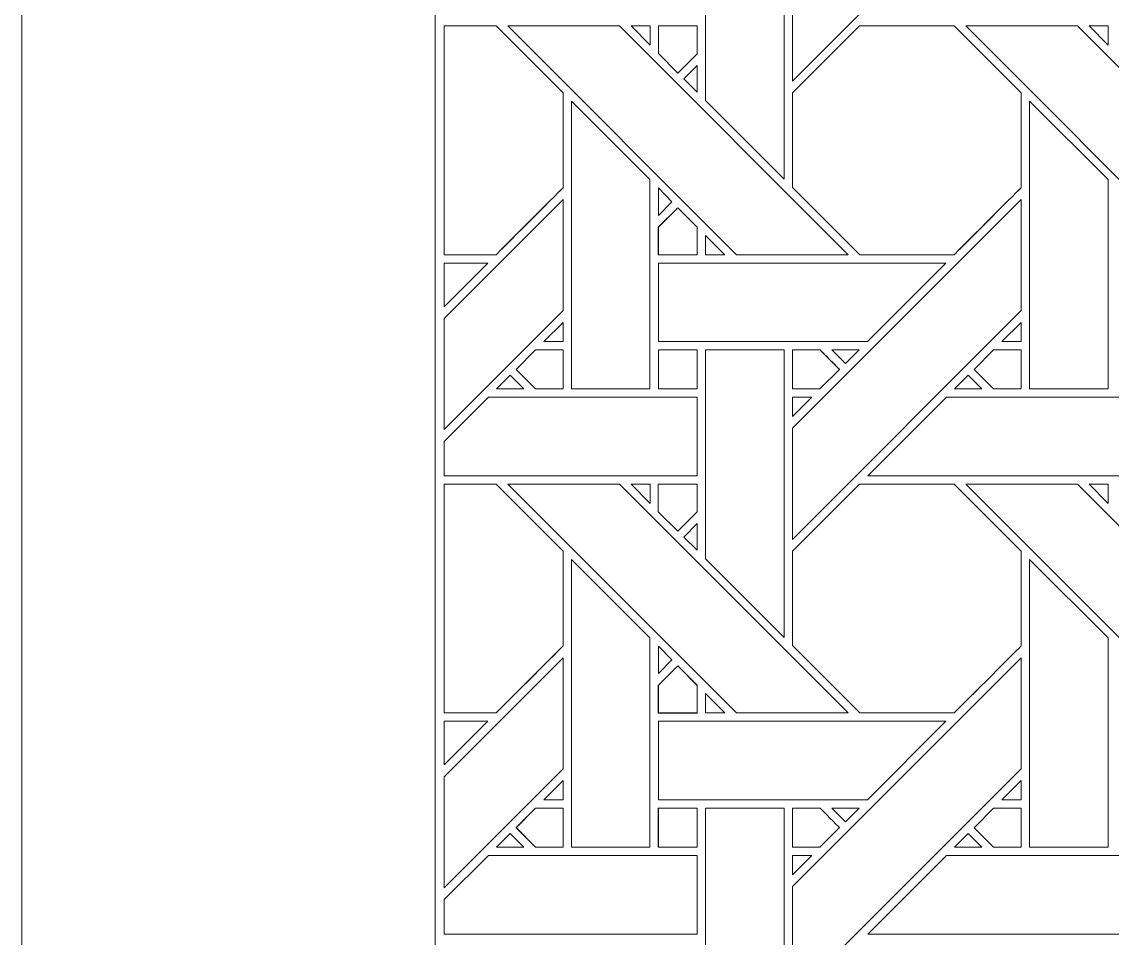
# Model space of a CAD drawing. Header units: inches. Extents: x 4.4 to 20.4, y 1.1 to 17.1.
# Drawn here: x 4.383 to 6.642, y 5.071 to 6.968 of the extents above; entities that cross this region are included whole.
import ezdxf

# ---------------------------------------------------------------- set-up
doc = ezdxf.new("R2010")
doc.units = ezdxf.units.IN
doc.header["$MEASUREMENT"] = 0
doc.layers.add('Design', color=7, linetype='Continuous', lineweight=0)

msp = doc.modelspace()

# ---------------------------------------------------------------- linework, layer by layer
at = {"layer": 'Design'}
for points, knots in [([(4.3829, 17.0948), (4.3829, 17.0948), (4.3829, 1.0948), (4.3829, 1.0948), (4.3829, 1.0948), (20.3829, 1.0948), (20.3829, 1.0948), (20.3829, 1.0948), (20.3829, 17.0948), (20.3829, 17.0948), (20.3829, 17.0948), (4.3829, 17.0948), (4.3829, 17.0948)], [0, 0, 0, 0, 1, 1, 1, 2, 2, 2, 3, 3, 3, 4, 4, 4, 4]), ([(19.3728, 16.2388), (19.3728, 16.2388), (5.2388, 16.2388), (5.2388, 16.2388), (5.2388, 16.2388), (5.2388, 1.9507), (5.2388, 1.9507), (5.2388, 1.9507), (19.5269, 1.9507), (19.5269, 1.9507), (19.5269, 1.9507), (19.5269, 16.2388), (19.5269, 16.2388), (19.5269, 16.2388), (19.3728, 16.2388), (19.3728, 16.2388)], [0, 0, 0, 0, 1, 1, 1, 2, 2, 2, 3, 3, 3, 4, 4, 4, 5, 5, 5, 5]), ([(5.9793, 7.0756), (5.9793, 7.0756), (6.453, 7.5492), (6.453, 7.5492), (6.453, 7.5492), (6.453, 7.3192), (6.453, 7.3192), (6.453, 7.3192), (5.9793, 6.8455), (5.9793, 6.8455), (5.9793, 6.8455), (5.9793, 7.0756), (5.9793, 7.0756)], [0, 0, 0, 0, 1, 1, 1, 2, 2, 2, 3, 3, 3, 4, 4, 4, 4]), ([(5.9622, 7.2377), (5.9622, 7.2377), (5.9622, 6.6426), (5.9622, 6.6426), (5.9622, 6.6426), (5.7992, 6.8055), (5.7992, 6.8055), (5.7992, 6.8055), (5.7992, 7.2377), (5.7992, 7.2377), (5.7992, 7.2377), (5.9622, 7.2377), (5.9622, 7.2377)], [0, 0, 0, 0, 1, 1, 1, 2, 2, 2, 3, 3, 3, 4, 4, 4, 4]), ([(5.3655, 6.4862), (5.3655, 6.4862), (5.2579, 6.4862), (5.2579, 6.4862), (5.2579, 6.4862), (5.2579, 6.9598), (5.2579, 6.9598), (5.2579, 6.9598), (5.3654, 6.9598), (5.3654, 6.9598), (5.3654, 6.9598), (5.5042, 6.8211), (5.5042, 6.8211), (5.5042, 6.8211), (5.5042, 6.6249), (5.5042, 6.6249), (5.4864, 6.607), (5.3744, 6.4952), (5.3655, 6.4862)], [0, 0, 0, 0, 1, 1, 1, 2, 2, 2, 3, 3, 3, 4, 4, 4, 5, 5, 5, 6, 6, 6, 6]), ([(5.3654, 6.9598), (5.3654, 6.9598), (5.5042, 6.8211), (5.5042, 6.8211), (5.5042, 6.8211), (5.5042, 6.6249), (5.5042, 6.6249), (5.486, 6.6066), (5.3741, 6.4949), (5.3655, 6.4862), (5.3655, 6.4862), (5.2579, 6.4862), (5.2579, 6.4862), (5.2579, 6.4862), (5.2579, 6.9598), (5.2579, 6.9598), (5.2579, 6.9598), (5.3654, 6.9598), (5.3654, 6.9598)], [0, 0, 0, 0, 1, 1, 1, 2, 2, 2, 3, 3, 3, 4, 4, 4, 5, 5, 5, 6, 6, 6, 6]), ([(5.6207, 6.9599), (5.6207, 6.9599), (6.0943, 6.4862), (6.0943, 6.4862), (6.0943, 6.4862), (5.8633, 6.4862), (5.8633, 6.4862), (5.8633, 6.4862), (5.3897, 6.9599), (5.3897, 6.9599), (5.3897, 6.9599), (5.6207, 6.9599), (5.6207, 6.9599)], [0, 0, 0, 0, 1, 1, 1, 2, 2, 2, 3, 3, 3, 4, 4, 4, 4]), ([(5.6842, 6.9599), (5.6842, 6.9599), (5.6842, 6.9201), (5.6842, 6.9201), (5.6842, 6.9201), (5.6448, 6.9599), (5.6448, 6.9599), (5.6448, 6.9599), (5.6842, 6.9599), (5.6842, 6.9599)], [0, 0, 0, 0, 1, 1, 1, 2, 2, 2, 3, 3, 3, 3]), ([(5.7816, 6.9599), (5.7816, 6.9599), (5.7816, 6.9023), (5.7816, 6.9023), (5.7816, 6.9023), (5.7416, 6.8623), (5.7416, 6.8623), (5.7416, 6.8623), (5.7014, 6.9027), (5.7014, 6.9027), (5.7014, 6.9027), (5.7014, 6.9599), (5.7014, 6.9599), (5.7014, 6.9599), (5.7816, 6.9599), (5.7816, 6.9599)], [0, 0, 0, 0, 1, 1, 1, 2, 2, 2, 3, 3, 3, 4, 4, 4, 5, 5, 5, 5]), ([(5.7418, 6.8623), (5.7418, 6.8623), (5.7014, 6.9027), (5.7014, 6.9027), (5.7014, 6.9027), (5.7014, 6.9599), (5.7014, 6.9599), (5.7014, 6.9599), (5.7816, 6.9599), (5.7816, 6.9599), (5.7816, 6.9599), (5.7816, 6.9023), (5.7816, 6.9023), (5.7816, 6.9023), (5.7418, 6.8623), (5.7418, 6.8623)], [0, 0, 0, 0, 1, 1, 1, 2, 2, 2, 3, 3, 3, 4, 4, 4, 5, 5, 5, 5]), ([(6.3142, 6.4862), (6.3142, 6.4862), (6.1185, 6.4862), (6.1185, 6.4862), (6.1185, 6.4862), (5.9792, 6.6255), (5.9792, 6.6255), (5.9792, 6.6255), (5.9792, 6.8211), (5.9792, 6.8211), (5.9792, 6.8211), (6.1179, 6.9598), (6.1179, 6.9598), (6.1179, 6.9598), (6.3142, 6.9598), (6.3142, 6.9598), (6.3142, 6.9598), (6.4529, 6.8211), (6.4529, 6.8211), (6.4529, 6.8211), (6.4529, 6.6249), (6.4529, 6.6249), (6.4351, 6.607), (6.3232, 6.4952), (6.3142, 6.4862)], [0, 0, 0, 0, 1, 1, 1, 2, 2, 2, 3, 3, 3, 4, 4, 4, 5, 5, 5, 6, 6, 6, 7, 7, 7, 8, 8, 8, 8]), ([(5.9792, 6.8211), (5.9792, 6.8211), (6.1179, 6.9598), (6.1179, 6.9598), (6.1179, 6.9598), (6.3142, 6.9598), (6.3142, 6.9598), (6.3142, 6.9598), (6.4529, 6.8211), (6.4529, 6.8211), (6.4529, 6.8211), (6.4529, 6.6249), (6.4529, 6.6249), (6.4349, 6.6067), (6.323, 6.495), (6.3142, 6.4862), (6.3142, 6.4862), (6.1185, 6.4862), (6.1185, 6.4862), (6.1185, 6.4862), (5.9792, 6.6255), (5.9792, 6.6255), (5.9792, 6.6255), (5.9792, 6.8211), (5.9792, 6.8211)], [0, 0, 0, 0, 1, 1, 1, 2, 2, 2, 3, 3, 3, 4, 4, 4, 5, 5, 5, 6, 6, 6, 7, 7, 7, 8, 8, 8, 8]), ([(6.5694, 6.9599), (6.5694, 6.9599), (7.043, 6.4862), (7.043, 6.4862), (7.043, 6.4862), (6.812, 6.4862), (6.812, 6.4862), (6.812, 6.4862), (6.3385, 6.9599), (6.3385, 6.9599), (6.3385, 6.9599), (6.5694, 6.9599), (6.5694, 6.9599)], [0, 0, 0, 0, 1, 1, 1, 2, 2, 2, 3, 3, 3, 4, 4, 4, 4]), ([(6.633, 6.9599), (6.633, 6.9599), (6.633, 6.92), (6.633, 6.92), (6.633, 6.92), (6.5935, 6.9599), (6.5935, 6.9599), (6.5935, 6.9599), (6.633, 6.9599), (6.633, 6.9599)], [0, 0, 0, 0, 1, 1, 1, 2, 2, 2, 3, 3, 3, 3]), ([(5.7817, 6.878), (5.7817, 6.878), (5.7817, 6.8229), (5.7817, 6.8229), (5.7817, 6.8229), (5.7539, 6.8503), (5.7539, 6.8503), (5.7539, 6.8503), (5.7817, 6.878), (5.7817, 6.878)], [0, 0, 0, 0, 1, 1, 1, 2, 2, 2, 3, 3, 3, 3]), ([(5.6841, 6.6419), (5.6841, 6.6419), (5.6841, 6.2082), (5.6841, 6.2082), (5.6841, 6.2082), (5.5214, 6.2082), (5.5214, 6.2082), (5.5214, 6.2082), (5.5214, 6.8041), (5.5214, 6.8041), (5.5214, 6.8041), (5.6841, 6.6419), (5.6841, 6.6419)], [0, 0, 0, 0, 1, 1, 1, 2, 2, 2, 3, 3, 3, 4, 4, 4, 4]), ([(6.6329, 6.6419), (6.6329, 6.6419), (6.6329, 6.2082), (6.6329, 6.2082), (6.6329, 6.2082), (6.4701, 6.2082), (6.4701, 6.2082), (6.4701, 6.2082), (6.4701, 6.8041), (6.4701, 6.8041), (6.4701, 6.8041), (6.6329, 6.6419), (6.6329, 6.6419)], [0, 0, 0, 0, 1, 1, 1, 2, 2, 2, 3, 3, 3, 4, 4, 4, 4]), ([(5.7015, 6.5677), (5.7015, 6.5677), (5.7015, 6.6244), (5.7015, 6.6244), (5.7015, 6.6244), (5.7296, 6.5958), (5.7296, 6.5958), (5.7296, 6.5958), (5.7015, 6.5677), (5.7015, 6.5677)], [0, 0, 0, 0, 1, 1, 1, 2, 2, 2, 3, 3, 3, 3]), ([(5.5042, 6.6005), (5.5042, 6.6005), (5.5042, 6.3705), (5.5042, 6.3705), (5.5042, 6.3705), (5.2579, 6.1241), (5.2579, 6.1241), (5.2579, 6.1241), (5.2579, 6.354), (5.2579, 6.354), (5.2579, 6.354), (5.5042, 6.6005), (5.5042, 6.6005)], [0, 0, 0, 0, 1, 1, 1, 2, 2, 2, 3, 3, 3, 4, 4, 4, 4]), ([(5.9793, 6.1269), (5.9793, 6.1269), (6.453, 6.6005), (6.453, 6.6005), (6.453, 6.6005), (6.453, 6.3705), (6.453, 6.3705), (6.453, 6.3705), (5.9793, 5.8968), (5.9793, 5.8968), (5.9793, 5.8968), (5.9793, 6.1269), (5.9793, 6.1269)], [0, 0, 0, 0, 1, 1, 1, 2, 2, 2, 3, 3, 3, 4, 4, 4, 4]), ([(5.7013, 6.486), (5.7013, 6.486), (5.7013, 6.5433), (5.7013, 6.5433), (5.7013, 6.5433), (5.7416, 6.5836), (5.7416, 6.5836), (5.7416, 6.5836), (5.782, 6.5433), (5.782, 6.5433), (5.782, 6.5433), (5.782, 6.486), (5.782, 6.486), (5.782, 6.486), (5.7013, 6.486), (5.7013, 6.486)], [0, 0, 0, 0, 1, 1, 1, 2, 2, 2, 3, 3, 3, 4, 4, 4, 5, 5, 5, 5]), ([(5.7418, 6.5836), (5.7418, 6.5836), (5.7821, 6.5433), (5.7821, 6.5433), (5.7821, 6.5433), (5.7821, 6.486), (5.7821, 6.486), (5.7821, 6.486), (5.7015, 6.486), (5.7015, 6.486), (5.7015, 6.486), (5.7015, 6.5433), (5.7015, 6.5433), (5.7015, 6.5433), (5.7418, 6.5836), (5.7418, 6.5836)], [0, 0, 0, 0, 1, 1, 1, 2, 2, 2, 3, 3, 3, 4, 4, 4, 5, 5, 5, 5]), ([(5.7994, 6.4862), (5.7994, 6.4862), (5.7994, 6.526), (5.7994, 6.526), (5.7994, 6.526), (5.8391, 6.4862), (5.8391, 6.4862), (5.8391, 6.4862), (5.7994, 6.4862), (5.7994, 6.4862)], [0, 0, 0, 0, 1, 1, 1, 2, 2, 2, 3, 3, 3, 3]), ([(5.3484, 6.469), (5.3484, 6.469), (5.2579, 6.3784), (5.2579, 6.3784), (5.2579, 6.3784), (5.2579, 6.469), (5.2579, 6.469), (5.2579, 6.469), (5.3484, 6.469), (5.3484, 6.469)], [0, 0, 0, 0, 1, 1, 1, 2, 2, 2, 3, 3, 3, 3]), ([(5.7015, 6.3063), (5.7015, 6.3063), (5.7015, 6.469), (5.7015, 6.469), (5.7015, 6.469), (6.2972, 6.469), (6.2972, 6.469), (6.2972, 6.469), (6.1344, 6.3063), (6.1344, 6.3063), (6.1344, 6.3063), (5.7015, 6.3063), (5.7015, 6.3063)], [0, 0, 0, 0, 1, 1, 1, 2, 2, 2, 3, 3, 3, 4, 4, 4, 4]), ([(5.4645, 6.3063), (5.4645, 6.3063), (5.5042, 6.3461), (5.5042, 6.3461), (5.5042, 6.3461), (5.5042, 6.3063), (5.5042, 6.3063), (5.5042, 6.3063), (5.4645, 6.3063), (5.4645, 6.3063)], [0, 0, 0, 0, 1, 1, 1, 2, 2, 2, 3, 3, 3, 3]), ([(6.4132, 6.3063), (6.4132, 6.3063), (6.453, 6.3461), (6.453, 6.3461), (6.453, 6.3461), (6.453, 6.3063), (6.453, 6.3063), (6.453, 6.3063), (6.4132, 6.3063), (6.4132, 6.3063)], [0, 0, 0, 0, 1, 1, 1, 2, 2, 2, 3, 3, 3, 3]), ([(5.447, 6.2082), (5.447, 6.2082), (5.4066, 6.2486), (5.4066, 6.2486), (5.4066, 6.2486), (5.4471, 6.289), (5.4471, 6.289), (5.4471, 6.289), (5.5041, 6.289), (5.5041, 6.289), (5.5041, 6.289), (5.5041, 6.2082), (5.5041, 6.2082), (5.5041, 6.2082), (5.447, 6.2082), (5.447, 6.2082)], [0, 0, 0, 0, 1, 1, 1, 2, 2, 2, 3, 3, 3, 4, 4, 4, 5, 5, 5, 5]), ([(5.5042, 6.289), (5.5042, 6.289), (5.5042, 6.2082), (5.5042, 6.2082), (5.5042, 6.2082), (5.4471, 6.2082), (5.4471, 6.2082), (5.4471, 6.2082), (5.4068, 6.2486), (5.4068, 6.2486), (5.4068, 6.2486), (5.4472, 6.289), (5.4472, 6.289), (5.4472, 6.289), (5.5042, 6.289), (5.5042, 6.289)], [0, 0, 0, 0, 1, 1, 1, 2, 2, 2, 3, 3, 3, 4, 4, 4, 5, 5, 5, 5]), ([(5.7014, 6.2082), (5.7014, 6.2082), (5.7014, 6.289), (5.7014, 6.289), (5.7014, 6.289), (5.7816, 6.289), (5.7816, 6.289), (5.7816, 6.289), (5.7816, 6.2082), (5.7816, 6.2082), (5.7816, 6.2082), (5.7014, 6.2082), (5.7014, 6.2082)], [0, 0, 0, 0, 1, 1, 1, 2, 2, 2, 3, 3, 3, 4, 4, 4, 4]), ([(5.7816, 6.289), (5.7816, 6.289), (5.7816, 6.2082), (5.7816, 6.2082), (5.7816, 6.2082), (5.7014, 6.2082), (5.7014, 6.2082), (5.7014, 6.2082), (5.7014, 6.289), (5.7014, 6.289), (5.7014, 6.289), (5.7816, 6.289), (5.7816, 6.289)], [0, 0, 0, 0, 1, 1, 1, 2, 2, 2, 3, 3, 3, 4, 4, 4, 4]), ([(5.9622, 6.289), (5.9622, 6.289), (5.9622, 5.6939), (5.9622, 5.6939), (5.9622, 5.6939), (5.7992, 5.8568), (5.7992, 5.8568), (5.7992, 5.8568), (5.7992, 6.289), (5.7992, 6.289), (5.7992, 6.289), (5.9622, 6.289), (5.9622, 6.289)], [0, 0, 0, 0, 1, 1, 1, 2, 2, 2, 3, 3, 3, 4, 4, 4, 4]), ([(5.9792, 6.2082), (5.9792, 6.2082), (5.9792, 6.289), (5.9792, 6.289), (5.9792, 6.289), (6.0363, 6.289), (6.0363, 6.289), (6.0414, 6.2839), (6.0722, 6.2531), (6.0766, 6.2486), (6.0766, 6.2486), (6.0362, 6.2082), (6.0362, 6.2082), (6.0362, 6.2082), (5.9792, 6.2082), (5.9792, 6.2082)], [0, 0, 0, 0, 1, 1, 1, 2, 2, 2, 3, 3, 3, 4, 4, 4, 5, 5, 5, 5]), ([(6.0608, 6.2645), (6.0668, 6.2586), (6.0725, 6.2528), (6.0766, 6.2486), (6.0766, 6.2486), (6.0362, 6.2082), (6.0362, 6.2082), (6.0362, 6.2082), (5.9792, 6.2082), (5.9792, 6.2082), (5.9792, 6.2082), (5.9792, 6.289), (5.9792, 6.289), (5.9792, 6.289), (6.0363, 6.289), (6.0363, 6.289), (6.0417, 6.2837), (6.0516, 6.2738), (6.0608, 6.2645)], [0, 0, 0, 0, 1, 1, 1, 2, 2, 2, 3, 3, 3, 4, 4, 4, 5, 5, 5, 6, 6, 6, 6]), ([(6.0607, 6.289), (6.0607, 6.289), (6.1172, 6.289), (6.1172, 6.289), (6.1172, 6.289), (6.0889, 6.2608), (6.0889, 6.2608), (6.0889, 6.2608), (6.0607, 6.289), (6.0607, 6.289)], [0, 0, 0, 0, 1, 1, 1, 2, 2, 2, 3, 3, 3, 3]), ([(6.3958, 6.2082), (6.3958, 6.2082), (6.3554, 6.2486), (6.3554, 6.2486), (6.3554, 6.2486), (6.3959, 6.289), (6.3959, 6.289), (6.3959, 6.289), (6.4529, 6.289), (6.4529, 6.289), (6.4529, 6.289), (6.4529, 6.2082), (6.4529, 6.2082), (6.4529, 6.2082), (6.3958, 6.2082), (6.3958, 6.2082)], [0, 0, 0, 0, 1, 1, 1, 2, 2, 2, 3, 3, 3, 4, 4, 4, 5, 5, 5, 5]), ([(6.3554, 6.2486), (6.3554, 6.2486), (6.3959, 6.289), (6.3959, 6.289), (6.3959, 6.289), (6.4529, 6.289), (6.4529, 6.289), (6.4529, 6.289), (6.4529, 6.2082), (6.4529, 6.2082), (6.4529, 6.2082), (6.3958, 6.2082), (6.3958, 6.2082), (6.3958, 6.2082), (6.3554, 6.2486), (6.3554, 6.2486)], [0, 0, 0, 0, 1, 1, 1, 2, 2, 2, 3, 3, 3, 4, 4, 4, 5, 5, 5, 5]), ([(5.4229, 6.2082), (5.4229, 6.2082), (5.3664, 6.2082), (5.3664, 6.2082), (5.3664, 6.2082), (5.3947, 6.2365), (5.3947, 6.2365), (5.3947, 6.2365), (5.4229, 6.2082), (5.4229, 6.2082)], [0, 0, 0, 0, 1, 1, 1, 2, 2, 2, 3, 3, 3, 3]), ([(6.3716, 6.2082), (6.3716, 6.2082), (6.3151, 6.2082), (6.3151, 6.2082), (6.3151, 6.2082), (6.3434, 6.2365), (6.3434, 6.2365), (6.3434, 6.2365), (6.3716, 6.2082), (6.3716, 6.2082)], [0, 0, 0, 0, 1, 1, 1, 2, 2, 2, 3, 3, 3, 3]), ([(5.2579, 6.0997), (5.2579, 6.0997), (5.3493, 6.1911), (5.3493, 6.1911), (5.3493, 6.1911), (5.7817, 6.1911), (5.7817, 6.1911), (5.7817, 6.1911), (5.7817, 6.0283), (5.7817, 6.0283), (5.7817, 6.0283), (5.2579, 6.0283), (5.2579, 6.0283), (5.2579, 6.0283), (5.2579, 6.0997), (5.2579, 6.0997)], [0, 0, 0, 0, 1, 1, 1, 2, 2, 2, 3, 3, 3, 4, 4, 4, 5, 5, 5, 5]), ([(6.0191, 6.1911), (6.0191, 6.1911), (5.9793, 6.1513), (5.9793, 6.1513), (5.9793, 6.1513), (5.9793, 6.1911), (5.9793, 6.1911), (5.9793, 6.1911), (6.0191, 6.1911), (6.0191, 6.1911)], [0, 0, 0, 0, 1, 1, 1, 2, 2, 2, 3, 3, 3, 3]), ([(6.298, 6.1911), (6.298, 6.1911), (6.7304, 6.1911), (6.7304, 6.1911), (6.7304, 6.1911), (6.7304, 6.0283), (6.7304, 6.0283), (6.7304, 6.0283), (6.1351, 6.0283), (6.1351, 6.0283), (6.1351, 6.0283), (6.298, 6.1911), (6.298, 6.1911)], [0, 0, 0, 0, 1, 1, 1, 2, 2, 2, 3, 3, 3, 4, 4, 4, 4]), ([(5.2579, 5.5375), (5.2579, 5.5375), (5.2579, 6.0111), (5.2579, 6.0111), (5.2579, 6.0111), (5.3654, 6.0111), (5.3654, 6.0111), (5.3654, 6.0111), (5.5041, 5.8724), (5.5041, 5.8724), (5.5041, 5.8724), (5.5041, 5.6762), (5.5041, 5.6762), (5.4863, 5.6582), (5.3745, 5.5465), (5.3655, 5.5375), (5.3655, 5.5375), (5.2579, 5.5375), (5.2579, 5.5375)], [0, 0, 0, 0, 1, 1, 1, 2, 2, 2, 3, 3, 3, 4, 4, 4, 5, 5, 5, 6, 6, 6, 6]), ([(5.3654, 6.0111), (5.3654, 6.0111), (5.5042, 5.8724), (5.5042, 5.8724), (5.5042, 5.8724), (5.5042, 5.6762), (5.5042, 5.6762), (5.486, 5.6578), (5.3742, 5.5462), (5.3655, 5.5375), (5.3655, 5.5375), (5.2579, 5.5375), (5.2579, 5.5375), (5.2579, 5.5375), (5.2579, 6.0111), (5.2579, 6.0111), (5.2579, 6.0111), (5.3654, 6.0111), (5.3654, 6.0111)], [0, 0, 0, 0, 1, 1, 1, 2, 2, 2, 3, 3, 3, 4, 4, 4, 5, 5, 5, 6, 6, 6, 6]), ([(5.6207, 6.0112), (5.6207, 6.0112), (6.0943, 5.5375), (6.0943, 5.5375), (6.0943, 5.5375), (5.8633, 5.5375), (5.8633, 5.5375), (5.8633, 5.5375), (5.3897, 6.0112), (5.3897, 6.0112), (5.3897, 6.0112), (5.6207, 6.0112), (5.6207, 6.0112)], [0, 0, 0, 0, 1, 1, 1, 2, 2, 2, 3, 3, 3, 4, 4, 4, 4]), ([(5.6842, 6.0111), (5.6842, 6.0111), (5.6842, 5.9713), (5.6842, 5.9713), (5.6842, 5.9713), (5.6448, 6.0111), (5.6448, 6.0111), (5.6448, 6.0111), (5.6842, 6.0111), (5.6842, 6.0111)], [0, 0, 0, 0, 1, 1, 1, 2, 2, 2, 3, 3, 3, 3]), ([(5.7816, 6.0111), (5.7816, 6.0111), (5.7816, 5.9535), (5.7816, 5.9535), (5.7816, 5.9535), (5.7416, 5.9136), (5.7416, 5.9136), (5.7416, 5.9136), (5.7013, 5.9539), (5.7013, 5.9539), (5.7013, 5.9539), (5.7013, 6.0111), (5.7013, 6.0111), (5.7013, 6.0111), (5.7816, 6.0111), (5.7816, 6.0111)], [0, 0, 0, 0, 1, 1, 1, 2, 2, 2, 3, 3, 3, 4, 4, 4, 5, 5, 5, 5]), ([(5.7418, 5.9136), (5.7418, 5.9136), (5.7013, 5.9539), (5.7013, 5.9539), (5.7013, 5.9539), (5.7013, 6.0111), (5.7013, 6.0111), (5.7013, 6.0111), (5.7816, 6.0111), (5.7816, 6.0111), (5.7816, 6.0111), (5.7816, 5.9535), (5.7816, 5.9535), (5.7816, 5.9535), (5.7418, 5.9136), (5.7418, 5.9136)], [0, 0, 0, 0, 1, 1, 1, 2, 2, 2, 3, 3, 3, 4, 4, 4, 5, 5, 5, 5]), ([(5.9792, 5.6767), (5.9792, 5.6767), (5.9792, 5.8724), (5.9792, 5.8724), (5.9792, 5.8724), (6.1179, 6.0111), (6.1179, 6.0111), (6.1179, 6.0111), (6.3142, 6.0111), (6.3142, 6.0111), (6.3142, 6.0111), (6.4529, 5.8724), (6.4529, 5.8724), (6.4529, 5.8724), (6.4529, 5.6762), (6.4529, 5.6762), (6.4351, 5.6582), (6.3232, 5.5465), (6.3142, 5.5375), (6.3142, 5.5375), (6.1185, 5.5375), (6.1185, 5.5375), (6.1185, 5.5375), (5.9792, 5.6767), (5.9792, 5.6767)], [0, 0, 0, 0, 1, 1, 1, 2, 2, 2, 3, 3, 3, 4, 4, 4, 5, 5, 5, 6, 6, 6, 7, 7, 7, 8, 8, 8, 8]), ([(5.9792, 5.8724), (5.9792, 5.8724), (6.1179, 6.0111), (6.1179, 6.0111), (6.1179, 6.0111), (6.3142, 6.0111), (6.3142, 6.0111), (6.3142, 6.0111), (6.4529, 5.8724), (6.4529, 5.8724), (6.4529, 5.8724), (6.4529, 5.6762), (6.4529, 5.6762), (6.435, 5.6582), (6.3231, 5.5464), (6.3142, 5.5375), (6.3142, 5.5375), (6.1185, 5.5375), (6.1185, 5.5375), (6.1185, 5.5375), (5.9792, 5.6767), (5.9792, 5.6767), (5.9792, 5.6767), (5.9792, 5.8724), (5.9792, 5.8724)], [0, 0, 0, 0, 1, 1, 1, 2, 2, 2, 3, 3, 3, 4, 4, 4, 5, 5, 5, 6, 6, 6, 7, 7, 7, 8, 8, 8, 8]), ([(6.5694, 6.0112), (6.5694, 6.0112), (7.043, 5.5375), (7.043, 5.5375), (7.043, 5.5375), (6.812, 5.5375), (6.812, 5.5375), (6.812, 5.5375), (6.3385, 6.0112), (6.3385, 6.0112), (6.3385, 6.0112), (6.5694, 6.0112), (6.5694, 6.0112)], [0, 0, 0, 0, 1, 1, 1, 2, 2, 2, 3, 3, 3, 4, 4, 4, 4]), ([(6.633, 6.0111), (6.633, 6.0111), (6.633, 5.9713), (6.633, 5.9713), (6.633, 5.9713), (6.5935, 6.0111), (6.5935, 6.0111), (6.5935, 6.0111), (6.633, 6.0111), (6.633, 6.0111)], [0, 0, 0, 0, 1, 1, 1, 2, 2, 2, 3, 3, 3, 3]), ([(5.7817, 5.9293), (5.7817, 5.9293), (5.7817, 5.8741), (5.7817, 5.8741), (5.7817, 5.8741), (5.7539, 5.9015), (5.7539, 5.9015), (5.7539, 5.9015), (5.7817, 5.9293), (5.7817, 5.9293)], [0, 0, 0, 0, 1, 1, 1, 2, 2, 2, 3, 3, 3, 3]), ([(5.6841, 5.6932), (5.6841, 5.6932), (5.6841, 5.2595), (5.6841, 5.2595), (5.6841, 5.2595), (5.5214, 5.2595), (5.5214, 5.2595), (5.5214, 5.2595), (5.5214, 5.8553), (5.5214, 5.8553), (5.5214, 5.8553), (5.6841, 5.6932), (5.6841, 5.6932)], [0, 0, 0, 0, 1, 1, 1, 2, 2, 2, 3, 3, 3, 4, 4, 4, 4]), ([(6.6329, 5.6932), (6.6329, 5.6932), (6.6329, 5.2595), (6.6329, 5.2595), (6.6329, 5.2595), (6.4701, 5.2595), (6.4701, 5.2595), (6.4701, 5.2595), (6.4701, 5.8553), (6.4701, 5.8553), (6.4701, 5.8553), (6.6329, 5.6932), (6.6329, 5.6932)], [0, 0, 0, 0, 1, 1, 1, 2, 2, 2, 3, 3, 3, 4, 4, 4, 4]), ([(5.7015, 5.6189), (5.7015, 5.6189), (5.7015, 5.6757), (5.7015, 5.6757), (5.7015, 5.6757), (5.7296, 5.6471), (5.7296, 5.6471), (5.7296, 5.6471), (5.7015, 5.6189), (5.7015, 5.6189)], [0, 0, 0, 0, 1, 1, 1, 2, 2, 2, 3, 3, 3, 3]), ([(5.5042, 5.6518), (5.5042, 5.6518), (5.5042, 5.4217), (5.5042, 5.4217), (5.5042, 5.4217), (5.2579, 5.1754), (5.2579, 5.1754), (5.2579, 5.1754), (5.2579, 5.4053), (5.2579, 5.4053), (5.2579, 5.4053), (5.5042, 5.6518), (5.5042, 5.6518)], [0, 0, 0, 0, 1, 1, 1, 2, 2, 2, 3, 3, 3, 4, 4, 4, 4]), ([(5.9793, 5.1782), (5.9793, 5.1782), (6.453, 5.6518), (6.453, 5.6518), (6.453, 5.6518), (6.453, 5.4217), (6.453, 5.4217), (6.453, 5.4217), (5.9793, 4.9481), (5.9793, 4.9481), (5.9793, 4.9481), (5.9793, 5.1782), (5.9793, 5.1782)], [0, 0, 0, 0, 1, 1, 1, 2, 2, 2, 3, 3, 3, 4, 4, 4, 4]), ([(5.7013, 5.5372), (5.7013, 5.5372), (5.7013, 5.5945), (5.7013, 5.5945), (5.7013, 5.5945), (5.7416, 5.6348), (5.7416, 5.6348), (5.7416, 5.6348), (5.782, 5.5945), (5.782, 5.5945), (5.782, 5.5945), (5.782, 5.5372), (5.782, 5.5372), (5.782, 5.5372), (5.7013, 5.5372), (5.7013, 5.5372)], [0, 0, 0, 0, 1, 1, 1, 2, 2, 2, 3, 3, 3, 4, 4, 4, 5, 5, 5, 5]), ([(5.7418, 5.6349), (5.7418, 5.6349), (5.7821, 5.5946), (5.7821, 5.5946), (5.7821, 5.5946), (5.7821, 5.5373), (5.7821, 5.5373), (5.7821, 5.5373), (5.7015, 5.5373), (5.7015, 5.5373), (5.7015, 5.5373), (5.7015, 5.5946), (5.7015, 5.5946), (5.7015, 5.5946), (5.7418, 5.6349), (5.7418, 5.6349)], [0, 0, 0, 0, 1, 1, 1, 2, 2, 2, 3, 3, 3, 4, 4, 4, 5, 5, 5, 5]), ([(5.7994, 5.5375), (5.7994, 5.5375), (5.7994, 5.5773), (5.7994, 5.5773), (5.7994, 5.5773), (5.8391, 5.5375), (5.8391, 5.5375), (5.8391, 5.5375), (5.7994, 5.5375), (5.7994, 5.5375)], [0, 0, 0, 0, 1, 1, 1, 2, 2, 2, 3, 3, 3, 3]), ([(5.3484, 5.5202), (5.3484, 5.5202), (5.2579, 5.4297), (5.2579, 5.4297), (5.2579, 5.4297), (5.2579, 5.5202), (5.2579, 5.5202), (5.2579, 5.5202), (5.3484, 5.5202), (5.3484, 5.5202)], [0, 0, 0, 0, 1, 1, 1, 2, 2, 2, 3, 3, 3, 3]), ([(5.7015, 5.3576), (5.7015, 5.3576), (5.7015, 5.5202), (5.7015, 5.5202), (5.7015, 5.5202), (6.2972, 5.5202), (6.2972, 5.5202), (6.2972, 5.5202), (6.1344, 5.3576), (6.1344, 5.3576), (6.1344, 5.3576), (5.7015, 5.3576), (5.7015, 5.3576)], [0, 0, 0, 0, 1, 1, 1, 2, 2, 2, 3, 3, 3, 4, 4, 4, 4]), ([(5.4645, 5.3576), (5.4645, 5.3576), (5.5042, 5.3973), (5.5042, 5.3973), (5.5042, 5.3973), (5.5042, 5.3576), (5.5042, 5.3576), (5.5042, 5.3576), (5.4645, 5.3576), (5.4645, 5.3576)], [0, 0, 0, 0, 1, 1, 1, 2, 2, 2, 3, 3, 3, 3]), ([(6.4132, 5.3576), (6.4132, 5.3576), (6.453, 5.3973), (6.453, 5.3973), (6.453, 5.3973), (6.453, 5.3576), (6.453, 5.3576), (6.453, 5.3576), (6.4132, 5.3576), (6.4132, 5.3576)], [0, 0, 0, 0, 1, 1, 1, 2, 2, 2, 3, 3, 3, 3]), ([(5.447, 5.2594), (5.447, 5.2594), (5.4066, 5.2998), (5.4066, 5.2998), (5.4066, 5.2998), (5.4471, 5.3402), (5.4471, 5.3402), (5.4471, 5.3402), (5.5041, 5.3402), (5.5041, 5.3402), (5.5041, 5.3402), (5.5041, 5.2594), (5.5041, 5.2594), (5.5041, 5.2594), (5.447, 5.2594), (5.447, 5.2594)], [0, 0, 0, 0, 1, 1, 1, 2, 2, 2, 3, 3, 3, 4, 4, 4, 5, 5, 5, 5]), ([(5.5042, 5.3403), (5.5042, 5.3403), (5.5042, 5.2595), (5.5042, 5.2595), (5.5042, 5.2595), (5.4471, 5.2595), (5.4471, 5.2595), (5.4471, 5.2595), (5.4068, 5.2999), (5.4068, 5.2999), (5.4068, 5.2999), (5.4472, 5.3403), (5.4472, 5.3403), (5.4472, 5.3403), (5.5042, 5.3403), (5.5042, 5.3403)], [0, 0, 0, 0, 1, 1, 1, 2, 2, 2, 3, 3, 3, 4, 4, 4, 5, 5, 5, 5]), ([(5.7013, 5.3402), (5.7013, 5.3402), (5.7816, 5.3402), (5.7816, 5.3402), (5.7816, 5.3402), (5.7816, 5.2594), (5.7816, 5.2594), (5.7816, 5.2594), (5.7013, 5.2594), (5.7013, 5.2594), (5.7013, 5.2594), (5.7013, 5.3402), (5.7013, 5.3402)], [0, 0, 0, 0, 1, 1, 1, 2, 2, 2, 3, 3, 3, 4, 4, 4, 4]), ([(5.7817, 5.3403), (5.7817, 5.3403), (5.7817, 5.2595), (5.7817, 5.2595), (5.7817, 5.2595), (5.7015, 5.2595), (5.7015, 5.2595), (5.7015, 5.2595), (5.7015, 5.3403), (5.7015, 5.3403), (5.7015, 5.3403), (5.7817, 5.3403), (5.7817, 5.3403)], [0, 0, 0, 0, 1, 1, 1, 2, 2, 2, 3, 3, 3, 4, 4, 4, 4]), ([(5.9622, 5.3403), (5.9622, 5.3403), (5.9622, 4.7452), (5.9622, 4.7452), (5.9622, 4.7452), (5.7992, 4.9081), (5.7992, 4.9081), (5.7992, 4.9081), (5.7992, 5.3403), (5.7992, 5.3403), (5.7992, 5.3403), (5.9622, 5.3403), (5.9622, 5.3403)], [0, 0, 0, 0, 1, 1, 1, 2, 2, 2, 3, 3, 3, 4, 4, 4, 4]), ([(6.0766, 5.2999), (6.0766, 5.2999), (6.0362, 5.2595), (6.0362, 5.2595), (6.0362, 5.2595), (5.9792, 5.2595), (5.9792, 5.2595), (5.9792, 5.2595), (5.9792, 5.3403), (5.9792, 5.3403), (5.9792, 5.3403), (6.0363, 5.3403), (6.0363, 5.3403), (6.0414, 5.3351), (6.0722, 5.3043), (6.0766, 5.2999)], [0, 0, 0, 0, 1, 1, 1, 2, 2, 2, 3, 3, 3, 4, 4, 4, 5, 5, 5, 5]), ([(6.0766, 5.2999), (6.0766, 5.2999), (6.0362, 5.2595), (6.0362, 5.2595), (6.0362, 5.2595), (5.9792, 5.2595), (5.9792, 5.2595), (5.9792, 5.2595), (5.9792, 5.3403), (5.9792, 5.3403), (5.9792, 5.3403), (6.0363, 5.3403), (6.0363, 5.3403), (6.0416, 5.335), (6.0724, 5.3042), (6.0766, 5.2999)], [0, 0, 0, 0, 1, 1, 1, 2, 2, 2, 3, 3, 3, 4, 4, 4, 5, 5, 5, 5]), ([(6.0607, 5.3403), (6.0607, 5.3403), (6.1172, 5.3403), (6.1172, 5.3403), (6.1172, 5.3403), (6.0889, 5.3121), (6.0889, 5.3121), (6.0889, 5.3121), (6.0607, 5.3403), (6.0607, 5.3403)], [0, 0, 0, 0, 1, 1, 1, 2, 2, 2, 3, 3, 3, 3]), ([(6.3958, 5.2595), (6.3958, 5.2595), (6.3554, 5.2998), (6.3554, 5.2998), (6.3554, 5.2998), (6.3959, 5.3403), (6.3959, 5.3403), (6.3959, 5.3403), (6.4529, 5.3403), (6.4529, 5.3403), (6.4529, 5.3403), (6.4529, 5.2595), (6.4529, 5.2595), (6.4529, 5.2595), (6.3958, 5.2595), (6.3958, 5.2595)], [0, 0, 0, 0, 1, 1, 1, 2, 2, 2, 3, 3, 3, 4, 4, 4, 5, 5, 5, 5]), ([(6.3554, 5.2998), (6.3554, 5.2998), (6.3959, 5.3403), (6.3959, 5.3403), (6.3959, 5.3403), (6.4529, 5.3403), (6.4529, 5.3403), (6.4529, 5.3403), (6.4529, 5.2595), (6.4529, 5.2595), (6.4529, 5.2595), (6.3958, 5.2595), (6.3958, 5.2595), (6.3958, 5.2595), (6.3554, 5.2998), (6.3554, 5.2998)], [0, 0, 0, 0, 1, 1, 1, 2, 2, 2, 3, 3, 3, 4, 4, 4, 5, 5, 5, 5]), ([(5.4229, 5.2595), (5.4229, 5.2595), (5.3664, 5.2595), (5.3664, 5.2595), (5.3664, 5.2595), (5.3947, 5.2878), (5.3947, 5.2878), (5.3947, 5.2878), (5.4229, 5.2595), (5.4229, 5.2595)], [0, 0, 0, 0, 1, 1, 1, 2, 2, 2, 3, 3, 3, 3]), ([(6.3716, 5.2595), (6.3716, 5.2595), (6.3151, 5.2595), (6.3151, 5.2595), (6.3151, 5.2595), (6.3434, 5.2878), (6.3434, 5.2878), (6.3434, 5.2878), (6.3716, 5.2595), (6.3716, 5.2595)], [0, 0, 0, 0, 1, 1, 1, 2, 2, 2, 3, 3, 3, 3]), ([(5.2579, 5.151), (5.2579, 5.151), (5.3493, 5.2424), (5.3493, 5.2424), (5.3493, 5.2424), (5.7817, 5.2424), (5.7817, 5.2424), (5.7817, 5.2424), (5.7817, 5.0795), (5.7817, 5.0795), (5.7817, 5.0795), (5.2579, 5.0795), (5.2579, 5.0795), (5.2579, 5.0795), (5.2579, 5.151), (5.2579, 5.151)], [0, 0, 0, 0, 1, 1, 1, 2, 2, 2, 3, 3, 3, 4, 4, 4, 5, 5, 5, 5]), ([(6.0191, 5.2424), (6.0191, 5.2424), (5.9793, 5.2025), (5.9793, 5.2025), (5.9793, 5.2025), (5.9793, 5.2424), (5.9793, 5.2424), (5.9793, 5.2424), (6.0191, 5.2424), (6.0191, 5.2424)], [0, 0, 0, 0, 1, 1, 1, 2, 2, 2, 3, 3, 3, 3]), ([(6.298, 5.2424), (6.298, 5.2424), (6.7304, 5.2424), (6.7304, 5.2424), (6.7304, 5.2424), (6.7304, 5.0795), (6.7304, 5.0795), (6.7304, 5.0795), (6.1351, 5.0795), (6.1351, 5.0795), (6.1351, 5.0795), (6.298, 5.2424), (6.298, 5.2424)], [0, 0, 0, 0, 1, 1, 1, 2, 2, 2, 3, 3, 3, 4, 4, 4, 4])]:
    msp.add_open_spline(points, degree=3, knots=knots, dxfattribs=at)

doc.saveas('drawing.dxf')
